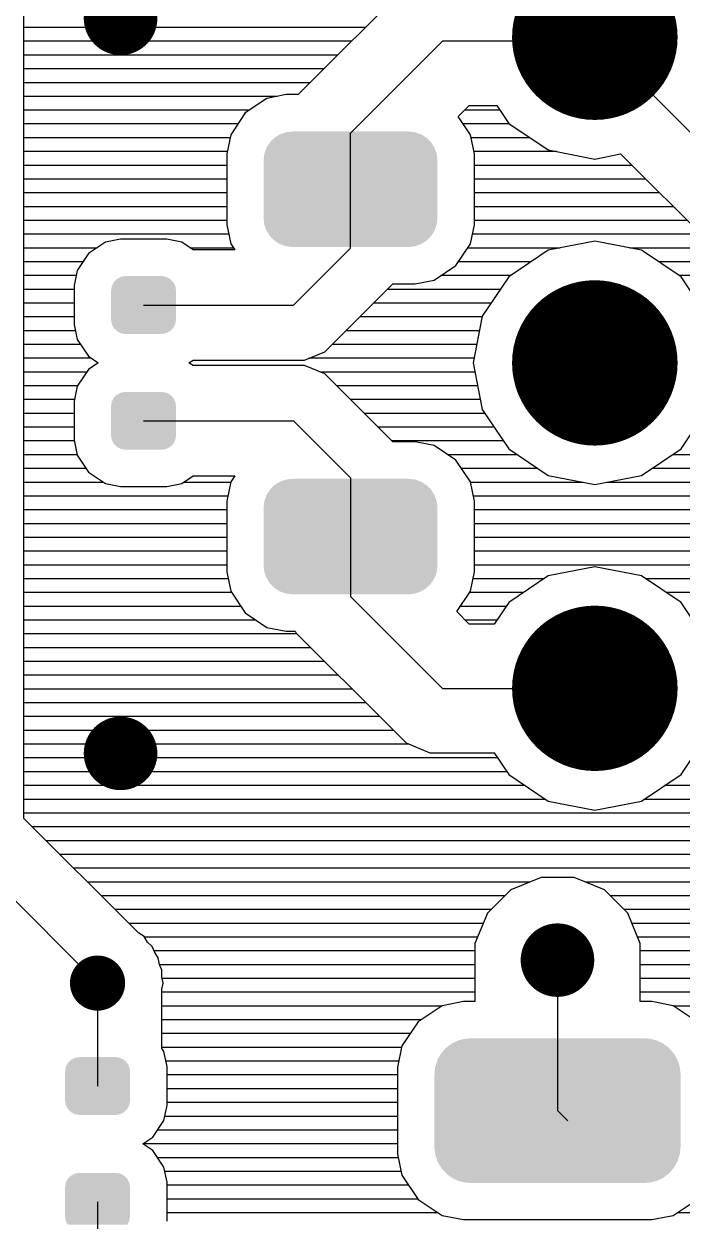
# Model space of a CAD drawing. Extents: x 295 to 953, y 10 to 290.
# Drawn here: x 783.78 to 807.4, y 169.47 to 212.49 of the extents above; entities that cross this region are included whole.
import ezdxf

# ---------------------------------------------------------------- set-up
doc = ezdxf.new("R2010")
doc.units = 0
doc.header["$LTSCALE"] = 5
doc.header["$MEASUREMENT"] = 0
doc.layers.get('0').update_dxf_attribs({"linetype": 'CONTINUOUS', "lineweight": 25})
doc.layers.add('DV-DPO-A6_BOT', color=7, linetype='CONTINUOUS')

msp = doc.modelspace()

# ---------------------------------------------------------------- linework, layer by layer
for points, const_width in [([(805.753, 212.009, -1), (802.782, 212.009, -1)], 2.972), ([(787.903, 212.689, -1), (786.582, 212.689, -1)], 1.321), ([(805.753, 200.306, -1), (802.782, 200.306, -1)], 2.972), ([(805.753, 188.611, -1), (802.782, 188.611, -1)], 2.972), ([(787.903, 186.273, -1), (786.582, 186.273, -1)], 1.321), ([(803.587, 178.843, -1), (802.266, 178.843, -1)], 1.321), ([(786.912, 178.018, -1), (785.922, 178.018, -1)], 0.991)]:
    msp.add_lwpolyline(points, format="xyb", close=True, dxfattribs=dict(const_width=const_width))
for points in [[(798.51, 208.04), (798.394, 208.228), (792.483, 208.04), (792.603, 208.228)], [(798.394, 208.228), (798.384, 208.237), (792.603, 208.228), (792.609, 208.237)], [(798.384, 208.237), (798.229, 208.394), (792.609, 208.237), (792.768, 208.394)], [(798.229, 208.394), (798.216, 208.401), (792.768, 208.394), (792.776, 208.401)], [(798.216, 208.401), (798.031, 208.519), (792.776, 208.401), (792.966, 208.519)], [(798.031, 208.519), (798.016, 208.524), (792.966, 208.519), (792.975, 208.524)], [(798.016, 208.524), (797.81, 208.596), (792.975, 208.524), (793.189, 208.596)], [(797.81, 208.596), (797.786, 208.599), (793.189, 208.596), (793.197, 208.599)], [(797.786, 208.599), (797.578, 208.623), (793.197, 208.599), (793.417, 208.623)], [(797.578, 208.623), (797.578, 208.627), (793.417, 208.623), (793.417, 208.627)], [(798.618, 207.587), (798.593, 207.807), (792.377, 207.587), (792.403, 207.807)], [(798.593, 207.807), (798.589, 207.82), (792.403, 207.807), (792.404, 207.82)], [(798.589, 207.82), (798.517, 208.029), (792.404, 207.82), (792.479, 208.029)], [(798.517, 208.029), (798.51, 208.04), (792.479, 208.029), (792.483, 208.04)], [(798.618, 207.584), (798.618, 207.587), (792.377, 207.584), (792.377, 207.587)], [(798.618, 205.51), (798.618, 207.584), (792.377, 205.51), (792.377, 207.584)], [(798.618, 205.507), (798.618, 205.51), (792.377, 205.507), (792.377, 205.51)], [(798.592, 205.287), (798.618, 205.507), (792.402, 205.287), (792.377, 205.507)], [(798.59, 205.275), (798.592, 205.287), (792.406, 205.275), (792.402, 205.287)], [(798.516, 205.065), (798.59, 205.275), (792.477, 205.065), (792.406, 205.275)], [(798.512, 205.054), (798.516, 205.065), (792.485, 205.054), (792.477, 205.065)], [(798.392, 204.867), (798.512, 205.054), (792.601, 204.867), (792.485, 205.054)], [(798.386, 204.857), (798.392, 204.867), (792.611, 204.857), (792.601, 204.867)], [(798.227, 204.701), (798.386, 204.857), (792.766, 204.701), (792.611, 204.857)], [(798.219, 204.693), (798.227, 204.701), (792.778, 204.693), (792.766, 204.701)], [(798.028, 204.575), (798.219, 204.693), (792.964, 204.575), (792.778, 204.693)], [(798.02, 204.57), (798.028, 204.575), (792.979, 204.57), (792.964, 204.575)], [(797.806, 204.498), (798.02, 204.57), (793.185, 204.498), (792.979, 204.57)], [(797.798, 204.495), (797.806, 204.498), (793.209, 204.495), (793.185, 204.498)], [(797.578, 204.471), (797.798, 204.495), (793.417, 204.471), (793.209, 204.495)], [(797.578, 204.467), (797.578, 204.471), (793.417, 204.467), (793.417, 204.471)], [(789.212, 203.055), (789.204, 203.071), (786.926, 203.055), (786.928, 203.071)], [(789.204, 203.071), (789.141, 203.203), (786.928, 203.071), (786.997, 203.203)], [(789.141, 203.203), (789.128, 203.218), (786.997, 203.203), (787.005, 203.218)], [(789.128, 203.218), (789.027, 203.322), (787.005, 203.218), (787.112, 203.322)], [(789.027, 203.322), (789.008, 203.333), (787.112, 203.322), (787.123, 203.333)], [(789.008, 203.333), (788.881, 203.399), (787.123, 203.333), (787.26, 203.399)], [(788.881, 203.399), (788.85, 203.405), (787.26, 203.399), (787.271, 203.405)], [(788.85, 203.405), (788.718, 203.427), (787.271, 203.405), (787.417, 203.427)], [(789.237, 201.865), (789.237, 202.908), (786.899, 201.865), (786.899, 202.908)], [(789.233, 202.908), (789.212, 203.055), (786.902, 202.908), (786.926, 203.055)], [(789.21, 201.719), (789.233, 201.865), (786.923, 201.719), (786.902, 201.865)], [(789.207, 201.702), (789.21, 201.719), (786.931, 201.702), (786.923, 201.719)], [(789.138, 201.57), (789.207, 201.702), (786.994, 201.57), (786.931, 201.702)], [(789.131, 201.556), (789.138, 201.57), (787.008, 201.556), (786.994, 201.57)], [(789.023, 201.451), (789.131, 201.556), (787.109, 201.451), (787.008, 201.556)], [(789.013, 201.441), (789.023, 201.451), (787.128, 201.441), (787.109, 201.451)], [(788.875, 201.374), (789.013, 201.441), (787.255, 201.374), (787.128, 201.441)], [(788.864, 201.368), (788.875, 201.374), (787.286, 201.368), (787.255, 201.374)], [(788.718, 201.346), (788.864, 201.368), (787.417, 201.346), (787.286, 201.368)], [(789.008, 199.172), (788.881, 199.239), (787.123, 199.172), (787.26, 199.239)], [(788.881, 199.239), (788.85, 199.244), (787.26, 199.239), (787.271, 199.244)], [(788.85, 199.244), (788.718, 199.266), (787.271, 199.244), (787.417, 199.266)], [(789.233, 198.748), (789.212, 198.894), (786.902, 198.748), (786.926, 198.894)], [(789.212, 198.894), (789.204, 198.911), (786.926, 198.894), (786.928, 198.911)], [(789.204, 198.911), (789.141, 199.043), (786.928, 198.911), (786.997, 199.043)], [(789.141, 199.043), (789.128, 199.057), (786.997, 199.043), (787.005, 199.057)], [(789.128, 199.057), (789.027, 199.162), (787.005, 199.057), (787.112, 199.162)], [(789.027, 199.162), (789.008, 199.172), (787.112, 199.162), (787.123, 199.172)], [(789.237, 197.704), (789.237, 198.748), (786.899, 197.704), (786.899, 198.748)], [(789.21, 197.558), (789.233, 197.704), (786.923, 197.558), (786.902, 197.704)], [(789.207, 197.541), (789.21, 197.558), (786.931, 197.541), (786.923, 197.558)], [(789.138, 197.409), (789.207, 197.541), (786.994, 197.409), (786.931, 197.541)], [(789.131, 197.395), (789.138, 197.409), (787.008, 197.395), (786.994, 197.409)], [(789.023, 197.29), (789.131, 197.395), (787.109, 197.29), (787.008, 197.395)], [(789.013, 197.28), (789.023, 197.29), (787.128, 197.28), (787.109, 197.29)], [(788.875, 197.213), (789.013, 197.28), (787.255, 197.213), (787.128, 197.28)], [(788.864, 197.208), (788.875, 197.213), (787.286, 197.208), (787.255, 197.213)], [(788.718, 197.186), (788.864, 197.208), (787.417, 197.186), (787.286, 197.208)], [(798.51, 195.559), (798.394, 195.746), (792.483, 195.559), (792.603, 195.746)], [(798.394, 195.746), (798.384, 195.756), (792.603, 195.746), (792.609, 195.756)], [(798.384, 195.756), (798.229, 195.912), (792.609, 195.756), (792.768, 195.912)], [(798.229, 195.912), (798.216, 195.92), (792.768, 195.912), (792.776, 195.92)], [(798.216, 195.92), (798.031, 196.037), (792.776, 195.92), (792.966, 196.037)], [(798.031, 196.037), (798.016, 196.043), (792.966, 196.037), (792.975, 196.043)], [(798.016, 196.043), (797.81, 196.115), (792.975, 196.043), (793.189, 196.115)], [(797.81, 196.115), (797.786, 196.118), (793.189, 196.115), (793.197, 196.118)], [(797.786, 196.118), (797.578, 196.141), (793.197, 196.118), (793.417, 196.141)], [(797.578, 196.141), (797.578, 196.146), (793.417, 196.141), (793.417, 196.146)], [(798.618, 195.106), (798.593, 195.326), (792.377, 195.106), (792.403, 195.326)], [(798.593, 195.326), (798.589, 195.338), (792.403, 195.326), (792.404, 195.338)], [(798.589, 195.338), (798.517, 195.547), (792.404, 195.338), (792.479, 195.547)], [(798.517, 195.547), (798.51, 195.559), (792.479, 195.547), (792.483, 195.559)], [(798.618, 195.102), (798.618, 195.106), (792.377, 195.102), (792.377, 195.106)], [(798.618, 193.029), (798.618, 195.102), (792.377, 193.029), (792.377, 195.102)], [(798.618, 193.025), (798.618, 193.029), (792.377, 193.025), (792.377, 193.029)], [(798.592, 192.805), (798.618, 193.025), (792.402, 192.805), (792.377, 193.025)], [(798.59, 192.793), (798.592, 192.805), (792.406, 192.793), (792.402, 192.805)], [(798.516, 192.584), (798.59, 192.793), (792.477, 192.584), (792.406, 192.793)], [(798.512, 192.573), (798.516, 192.584), (792.485, 192.573), (792.477, 192.584)], [(798.392, 192.385), (798.512, 192.573), (792.601, 192.385), (792.485, 192.573)], [(798.386, 192.375), (798.392, 192.385), (792.611, 192.375), (792.601, 192.385)], [(798.227, 192.219), (798.386, 192.375), (792.766, 192.219), (792.611, 192.375)], [(798.219, 192.211), (798.227, 192.219), (792.778, 192.211), (792.766, 192.219)], [(798.028, 192.094), (798.219, 192.211), (792.964, 192.094), (792.778, 192.211)], [(798.02, 192.088), (798.028, 192.094), (792.979, 192.088), (792.964, 192.094)], [(797.806, 192.016), (798.02, 192.088), (793.185, 192.016), (792.979, 192.088)], [(797.798, 192.014), (797.806, 192.016), (793.209, 192.014), (793.185, 192.016)], [(797.578, 191.99), (797.798, 192.014), (793.417, 191.99), (793.209, 192.014)], [(797.578, 191.985), (797.578, 191.99), (793.417, 191.985), (793.417, 191.99)], [(806.496, 175.953), (806.468, 175.966), (799.35, 175.953), (799.399, 175.966)], [(806.468, 175.966), (806.236, 176.02), (799.399, 175.966), (799.603, 176.02)], [(806.236, 176.02), (806.213, 176.026), (799.603, 176.02), (799.696, 176.026)], [(806.213, 176.026), (805.951, 176.033), (799.696, 176.026), (799.828, 176.033)], [(799.902, 176.033), (799.864, 176.035), (799.828, 176.033), (799.864, 176.035)], [(807.092, 175.506), (806.94, 175.675), (798.766, 175.506), (798.909, 175.675)], [(806.94, 175.675), (806.916, 175.701), (798.909, 175.675), (798.942, 175.701)], [(806.916, 175.701), (806.733, 175.836), (798.942, 175.701), (799.116, 175.836)], [(806.733, 175.836), (806.706, 175.856), (799.116, 175.836), (799.155, 175.856)], [(806.706, 175.856), (806.496, 175.953), (799.155, 175.856), (799.35, 175.953)], [(787.553, 175.004), (787.49, 175.136), (785.277, 175.004), (785.346, 175.136)], [(787.49, 175.136), (787.477, 175.151), (785.346, 175.136), (785.354, 175.151)], [(787.477, 175.151), (787.376, 175.255), (785.354, 175.151), (785.461, 175.255)], [(787.376, 175.255), (787.357, 175.266), (785.461, 175.255), (785.472, 175.266)], [(787.357, 175.266), (787.23, 175.332), (785.472, 175.266), (785.609, 175.332)], [(787.23, 175.332), (787.199, 175.338), (785.609, 175.332), (785.62, 175.338)], [(787.199, 175.338), (787.067, 175.36), (785.62, 175.338), (785.766, 175.36)], [(807.31, 175.033), (807.237, 175.246), (798.547, 175.033), (798.613, 175.246)], [(807.237, 175.246), (807.225, 175.281), (798.613, 175.246), (798.632, 175.281)], [(807.225, 175.281), (807.11, 175.475), (798.632, 175.281), (798.74, 175.475)], [(807.11, 175.475), (807.092, 175.506), (798.74, 175.475), (798.766, 175.506)], [(787.586, 173.798), (787.586, 174.841), (785.248, 173.798), (785.248, 174.841)], [(787.582, 174.841), (787.561, 174.988), (785.251, 174.841), (785.275, 174.988)], [(787.561, 174.988), (787.553, 175.004), (785.275, 174.988), (785.277, 175.004)], [(807.348, 172.137), (807.348, 174.732), (798.505, 172.137), (798.505, 174.732)], [(807.345, 174.736), (807.344, 174.774), (798.509, 174.736), (798.513, 174.774)], [(807.345, 174.732), (807.345, 174.736), (798.509, 174.732), (798.509, 174.736)], [(807.344, 174.774), (807.315, 174.996), (798.513, 174.774), (798.535, 174.996)], [(807.315, 174.996), (807.31, 175.033), (798.535, 174.996), (798.547, 175.033)], [(787.559, 173.652), (787.582, 173.798), (785.272, 173.652), (785.251, 173.798)], [(787.556, 173.635), (787.559, 173.652), (785.28, 173.635), (785.272, 173.652)], [(787.487, 173.503), (787.556, 173.635), (785.343, 173.503), (785.28, 173.635)], [(787.48, 173.489), (787.487, 173.503), (785.357, 173.489), (785.343, 173.503)], [(787.372, 173.384), (787.48, 173.489), (785.458, 173.384), (785.357, 173.489)], [(787.362, 173.374), (787.372, 173.384), (785.477, 173.374), (785.458, 173.384)], [(787.224, 173.307), (787.362, 173.374), (785.604, 173.307), (785.477, 173.374)], [(787.213, 173.301), (787.224, 173.307), (785.635, 173.301), (785.604, 173.307)], [(787.067, 173.279), (787.213, 173.301), (785.766, 173.279), (785.635, 173.301)], [(807.345, 172.134), (807.345, 172.137), (798.509, 172.134), (798.509, 172.137)], [(807.341, 172.096), (807.345, 172.134), (798.509, 172.096), (798.509, 172.134)], [(807.319, 171.873), (807.341, 172.096), (798.538, 171.873), (798.509, 172.096)], [(807.307, 171.836), (807.319, 171.873), (798.543, 171.836), (798.538, 171.873)], [(807.241, 171.623), (807.307, 171.836), (798.617, 171.623), (798.543, 171.836)], [(807.221, 171.588), (807.241, 171.623), (798.629, 171.588), (798.617, 171.623)], [(807.114, 171.394), (807.221, 171.588), (798.743, 171.394), (798.629, 171.588)], [(807.088, 171.363), (807.114, 171.394), (798.762, 171.363), (798.743, 171.394)], [(806.944, 171.195), (807.088, 171.363), (798.914, 171.195), (798.762, 171.363)], [(787.582, 170.681), (787.561, 170.827), (785.251, 170.681), (785.275, 170.827)], [(787.561, 170.827), (787.553, 170.844), (785.275, 170.827), (785.277, 170.844)], [(787.553, 170.844), (787.49, 170.976), (785.277, 170.844), (785.346, 170.976)], [(787.49, 170.976), (787.477, 170.99), (785.346, 170.976), (785.354, 170.99)], [(787.477, 170.99), (787.376, 171.095), (785.354, 170.99), (785.461, 171.095)], [(787.376, 171.095), (787.357, 171.105), (785.461, 171.095), (785.472, 171.105)], [(787.357, 171.105), (787.23, 171.172), (785.472, 171.105), (785.609, 171.172)], [(787.23, 171.172), (787.199, 171.177), (785.609, 171.172), (785.62, 171.177)], [(787.199, 171.177), (787.067, 171.199), (785.62, 171.177), (785.766, 171.199)], [(806.911, 171.169), (806.944, 171.195), (798.937, 171.169), (798.914, 171.195)], [(806.738, 171.033), (806.911, 171.169), (799.121, 171.033), (798.937, 171.169)], [(806.698, 171.013), (806.738, 171.033), (799.148, 171.013), (799.121, 171.033)], [(806.504, 170.917), (806.698, 171.013), (799.358, 170.917), (799.148, 171.013)], [(806.455, 170.904), (806.504, 170.917), (799.386, 170.904), (799.358, 170.917)], [(806.251, 170.849), (806.455, 170.904), (799.617, 170.849), (799.386, 170.904)], [(806.157, 170.844), (806.251, 170.849), (799.641, 170.844), (799.617, 170.849)], [(806.026, 170.836), (806.157, 170.844), (799.902, 170.836), (799.641, 170.844)], [(805.989, 170.834), (806.026, 170.836), (805.989, 170.834), (805.951, 170.836)], [(787.586, 169.637), (787.586, 170.681), (785.248, 169.637), (785.248, 170.681)], [(787.559, 169.491), (787.582, 169.637), (785.272, 169.491), (785.251, 169.637)], [(787.556, 169.474), (787.559, 169.491), (785.28, 169.474), (785.272, 169.491)], [(787.487, 169.342), (787.556, 169.474), (785.343, 169.342), (785.28, 169.474)]]:
    msp.add_solid(points)
at = {"layer": 'DV-DPO-A6_BOT'}
for p, q in [((783.775, 183.928), (783.775, 228.268)), ((797.492, 213.825), (794.19, 210.523)), ((796.032, 212.359), (783.775, 212.359)), ((795.537, 211.863), (783.775, 211.863)), ((795.497, 208.561), (798.799, 211.863)), ((804.129, 211.863), (798.799, 211.863)), ((804.129, 211.863), (804.267, 212.009)), ((810.191, 206.085), (804.267, 212.009)), ((804.439, 212.009), (804.267, 212.009)), ((795.042, 211.368), (783.775, 211.368)), ((794.546, 210.873), (783.775, 210.873)), ((794.051, 210.377), (783.775, 210.377)), ((794.19, 210.523), (793.615, 209.948)), ((793.186, 209.948), (792.499, 209.809)), ((793.615, 209.948), (793.186, 209.948)), ((792.862, 209.882), (783.775, 209.882)), ((792.499, 209.809), (791.72, 209.288)), ((799.367, 209.162), (799.757, 209.552)), ((799.757, 209.552), (800.748, 209.552)), ((800.748, 209.552), (801.177, 208.911)), ((791.865, 209.387), (783.775, 209.387)), ((791.72, 209.288), (791.198, 208.508)), ((799.803, 208.508), (799.367, 209.162)), ((800.86, 209.387), (799.592, 209.387)), ((791.456, 208.892), (783.775, 208.892)), ((801.203, 208.892), (799.546, 208.892)), ((801.177, 208.911), (802.597, 207.967)), ((791.172, 208.396), (783.775, 208.396)), ((791.198, 208.508), (791.059, 207.822)), ((795.497, 206.547), (795.497, 208.561)), ((799.942, 207.822), (799.803, 208.508)), ((801.943, 208.396), (799.83, 208.396)), ((791.079, 207.901), (783.775, 207.901)), ((791.059, 207.822), (791.059, 205.273)), ((802.907, 207.901), (799.922, 207.901)), ((799.942, 205.273), (799.942, 207.822)), ((802.597, 207.967), (804.267, 207.63)), ((804.267, 207.63), (805.192, 207.815)), ((805.192, 207.815), (808.884, 204.13)), ((791.059, 207.406), (783.775, 207.406)), ((805.601, 207.406), (799.942, 207.406)), ((791.059, 206.91), (783.775, 206.91)), ((795.497, 204.434), (795.497, 206.547)), ((806.097, 206.91), (799.942, 206.91)), ((791.059, 206.415), (783.775, 206.415)), ((806.592, 206.415), (799.942, 206.415)), ((791.059, 205.92), (783.775, 205.92)), ((807.087, 205.92), (799.942, 205.92)), ((791.059, 205.424), (783.775, 205.424)), ((791.059, 205.273), (791.198, 204.586)), ((799.803, 204.586), (799.942, 205.273)), ((807.583, 205.424), (799.942, 205.424)), ((791.125, 204.929), (783.775, 204.929)), ((808.078, 204.929), (799.876, 204.929)), ((786.397, 204.434), (783.775, 204.434)), ((786.701, 204.645), (786.093, 204.236)), ((787.242, 204.751), (786.701, 204.645)), ((788.9, 204.751), (787.242, 204.751)), ((789.441, 204.645), (788.9, 204.751)), ((789.851, 204.368), (789.441, 204.645)), ((791.297, 204.434), (789.745, 204.434)), ((791.343, 204.368), (789.851, 204.368)), ((791.198, 204.586), (791.343, 204.368)), ((793.45, 202.387), (795.497, 204.434)), ((799.281, 203.806), (799.803, 204.586)), ((803.019, 204.434), (799.704, 204.434)), ((802.597, 204.355), (801.177, 203.404)), ((804.267, 204.685), (802.597, 204.355)), ((805.945, 204.355), (804.267, 204.685)), ((808.573, 204.434), (805.522, 204.434)), ((807.365, 203.404), (805.945, 204.355)), ((785.895, 203.939), (783.775, 203.939)), ((786.093, 204.236), (785.69, 203.628)), ((801.976, 203.939), (799.374, 203.939)), ((809.333, 203.939), (806.559, 203.939)), ((785.69, 203.628), (785.578, 203.087)), ((798.502, 203.285), (799.281, 203.806)), ((785.651, 203.443), (783.775, 203.443)), ((785.578, 203.087), (785.578, 201.687)), ((796.62, 202.756), (797.016, 203.146)), ((797.016, 203.146), (797.815, 203.146)), ((797.815, 203.146), (798.502, 203.285)), ((801.236, 203.443), (798.74, 203.443)), ((801.177, 203.404), (800.226, 201.984)), ((814.378, 203.443), (807.299, 203.443)), ((808.316, 201.984), (807.365, 203.404)), ((785.578, 202.948), (783.775, 202.948)), ((795.134, 201.264), (796.62, 202.756)), ((800.873, 202.948), (796.818, 202.948)), ((785.578, 202.453), (783.775, 202.453)), ((788.068, 202.387), (793.45, 202.387)), ((800.543, 202.453), (796.323, 202.453)), ((785.578, 201.957), (783.775, 201.957)), ((800.219, 201.957), (795.828, 201.957)), ((800.226, 201.984), (799.896, 200.306)), ((785.624, 201.462), (783.775, 201.462)), ((785.578, 201.687), (785.69, 201.152)), ((800.12, 201.462), (795.332, 201.462)), ((785.809, 200.967), (783.775, 200.967)), ((785.69, 201.152), (786.093, 200.544)), ((794.573, 200.709), (795.134, 201.264)), ((800.021, 200.967), (794.837, 200.967)), ((786.093, 200.544), (786.443, 200.306)), ((793.846, 200.405), (794.573, 200.709)), ((786.192, 200.471), (783.775, 200.471)), ((786.093, 200.075), (785.69, 199.468)), ((786.443, 200.306), (786.093, 200.075)), ((789.699, 200.306), (789.851, 200.405)), ((789.851, 200.207), (789.699, 200.306)), ((789.851, 200.405), (793.846, 200.405)), ((793.846, 200.207), (789.851, 200.207)), ((794.573, 199.91), (793.846, 200.207)), ((799.922, 200.471), (794.005, 200.471)), ((799.896, 200.306), (800.226, 198.636)), ((786.027, 199.976), (783.775, 199.976)), ((799.955, 199.976), (794.408, 199.976)), ((795.134, 199.349), (794.573, 199.91)), ((785.697, 199.481), (783.775, 199.481)), ((785.69, 199.468), (785.578, 198.933)), ((800.054, 199.481), (795.002, 199.481)), ((796.62, 197.863), (795.134, 199.349)), ((785.591, 198.986), (783.775, 198.986)), ((785.578, 198.933), (785.578, 197.526)), ((800.153, 198.986), (795.497, 198.986)), ((785.578, 198.49), (783.775, 198.49)), ((800.318, 198.49), (795.993, 198.49)), ((800.226, 198.636), (801.177, 197.216)), ((807.365, 197.216), (808.316, 198.636)), ((785.578, 197.995), (783.775, 197.995)), ((788.068, 198.226), (793.45, 198.226)), ((793.45, 198.226), (795.497, 196.179)), ((800.648, 197.995), (796.488, 197.995)), ((785.585, 197.5), (783.775, 197.5)), ((785.578, 197.526), (785.69, 196.991)), ((797.016, 197.467), (796.62, 197.863)), ((800.979, 197.5), (796.983, 197.5)), ((797.815, 197.467), (797.016, 197.467)), ((798.502, 197.335), (797.815, 197.467)), ((799.281, 196.813), (798.502, 197.335)), ((801.177, 197.216), (802.597, 196.265)), ((805.945, 196.265), (807.365, 197.216)), ((785.684, 197.004), (783.775, 197.004)), ((785.69, 196.991), (786.093, 196.384)), ((801.487, 197.004), (798.991, 197.004)), ((799.803, 196.027), (799.281, 196.813)), ((829.323, 197.004), (807.054, 197.004)), ((786.007, 196.509), (783.775, 196.509)), ((786.093, 196.384), (786.701, 195.974)), ((789.441, 195.974), (789.851, 196.245)), ((789.851, 196.245), (791.343, 196.245)), ((791.343, 196.245), (791.198, 196.027)), ((795.497, 196.179), (795.497, 194.066)), ((802.227, 196.509), (799.48, 196.509)), ((802.597, 196.265), (804.267, 195.934)), ((804.267, 195.934), (805.945, 196.265)), ((828.986, 196.509), (806.315, 196.509)), ((786.641, 196.014), (783.775, 196.014)), ((786.701, 195.974), (787.242, 195.868)), ((787.242, 195.868), (788.9, 195.868)), ((788.9, 195.868), (789.441, 195.974)), ((791.192, 196.014), (789.501, 196.014)), ((791.198, 196.027), (791.059, 195.34)), ((799.942, 195.34), (799.803, 196.027)), ((803.845, 196.014), (799.81, 196.014)), ((828.775, 196.014), (804.69, 196.014)), ((791.092, 195.518), (783.775, 195.518)), ((791.059, 195.34), (791.059, 192.798)), ((828.676, 195.518), (799.909, 195.518)), ((799.942, 192.798), (799.942, 195.34)), ((791.059, 195.023), (783.775, 195.023)), ((828.709, 195.023), (799.942, 195.023)), ((791.059, 194.528), (783.775, 194.528)), ((828.808, 194.528), (799.942, 194.528)), ((791.059, 194.033), (783.775, 194.033)), ((795.497, 194.066), (795.497, 191.913)), ((829.098, 194.033), (799.942, 194.033)), ((791.059, 193.537), (783.775, 193.537)), ((829.554, 193.537), (799.942, 193.537)), ((791.059, 193.042), (783.775, 193.042)), ((791.059, 192.798), (791.198, 192.104)), ((799.803, 192.104), (799.942, 192.798)), ((830.769, 193.042), (799.942, 193.042)), ((804.267, 192.982), (802.597, 192.652)), ((805.945, 192.652), (804.267, 192.982)), ((791.112, 192.547), (783.775, 192.547)), ((802.438, 192.547), (799.889, 192.547)), ((802.597, 192.652), (801.177, 191.701)), ((807.365, 191.701), (805.945, 192.652)), ((831.826, 192.547), (806.097, 192.547)), ((791.231, 192.051), (783.775, 192.051)), ((791.198, 192.104), (791.72, 191.325)), ((795.497, 191.913), (798.799, 188.611)), ((799.308, 191.371), (799.803, 192.104)), ((801.698, 192.051), (799.77, 192.051)), ((831.826, 192.051), (806.843, 192.051)), ((791.561, 191.556), (783.775, 191.556)), ((801.078, 191.556), (799.44, 191.556)), ((801.177, 191.701), (800.648, 190.922)), ((808.316, 190.281), (807.365, 191.701)), ((792.116, 191.061), (783.775, 191.061)), ((791.72, 191.325), (792.499, 190.803)), ((799.757, 190.922), (799.308, 191.371)), ((800.748, 191.061), (799.618, 191.061)), ((792.499, 190.803), (793.186, 190.664)), ((793.186, 190.664), (793.516, 190.664)), ((793.516, 190.664), (793.543, 190.598)), ((793.543, 190.598), (796.845, 187.296)), ((800.648, 190.922), (799.757, 190.922)), ((793.576, 190.565), (783.775, 190.565)), ((794.071, 190.07), (783.775, 190.07)), ((794.566, 189.575), (783.775, 189.575)), ((795.061, 189.08), (783.775, 189.08)), ((795.557, 188.584), (783.775, 188.584)), ((798.799, 188.611), (804.267, 188.611)), ((796.052, 188.089), (783.775, 188.089)), ((796.547, 187.594), (783.775, 187.594)), ((796.845, 187.296), (797.492, 186.649)), ((797.043, 187.098), (783.775, 187.098)), ((807.365, 185.513), (808.316, 186.933)), ((797.597, 186.603), (783.775, 186.603)), ((797.492, 186.649), (798.344, 186.299)), ((798.344, 186.299), (800.648, 186.299)), ((800.648, 186.299), (801.177, 185.513)), ((800.774, 186.108), (783.775, 186.108)), ((801.104, 185.612), (783.775, 185.612)), ((801.177, 185.513), (802.597, 184.562)), ((805.945, 184.562), (807.365, 185.513)), ((801.765, 185.117), (783.775, 185.117)), ((831.826, 185.117), (806.77, 185.117)), ((802.504, 184.622), (783.775, 184.622)), ((802.597, 184.562), (804.267, 184.232)), ((804.267, 184.232), (805.945, 184.562)), ((831.826, 184.622), (806.031, 184.622)), ((831.826, 184.127), (783.775, 184.127)), ((787.731, 179.979), (783.775, 183.928)), ((831.826, 183.631), (784.072, 183.631)), ((781.464, 182.971), (786.417, 178.018)), ((831.826, 183.136), (784.568, 183.136)), ((831.826, 182.641), (785.063, 182.641)), ((831.826, 182.145), (785.558, 182.145)), ((801.943, 181.65), (786.054, 181.65)), ((802.339, 181.815), (801.249, 181.366)), ((803.521, 181.815), (802.339, 181.815)), ((804.611, 181.366), (803.521, 181.815)), ((831.826, 181.65), (803.917, 181.65)), ((801.038, 181.155), (786.549, 181.155)), ((801.249, 181.366), (800.411, 180.527)), ((805.45, 180.527), (804.611, 181.366)), ((831.826, 181.155), (804.822, 181.155)), ((800.543, 180.659), (787.044, 180.659)), ((800.411, 180.527), (799.955, 179.438)), ((831.826, 180.659), (805.317, 180.659)), ((805.899, 179.438), (805.45, 180.527)), ((800.259, 180.164), (787.54, 180.164)), ((787.896, 179.814), (787.731, 179.979)), ((831.826, 180.164), (805.601, 180.164)), ((788.088, 179.689), (787.896, 179.814)), ((788.213, 179.491), (788.088, 179.689)), ((800.054, 179.669), (788.094, 179.669)), ((788.378, 179.332), (788.213, 179.491)), ((799.955, 179.438), (799.955, 177.357)), ((831.826, 179.669), (805.806, 179.669)), ((805.899, 177.357), (805.899, 179.438)), ((788.471, 179.114), (788.378, 179.332)), ((799.955, 179.174), (788.444, 179.174)), ((788.596, 178.923), (788.471, 179.114)), ((831.826, 179.174), (805.899, 179.174)), ((788.642, 178.691), (788.596, 178.923)), ((788.728, 178.48), (788.642, 178.691)), ((799.955, 178.678), (788.649, 178.678)), ((802.927, 178.843), (802.927, 173.435)), ((831.826, 178.678), (805.899, 178.678)), ((788.728, 178.249), (788.728, 178.48)), ((788.774, 178.018), (788.728, 178.249)), ((799.955, 178.183), (788.741, 178.183)), ((831.826, 178.183), (805.899, 178.183)), ((786.417, 178.018), (786.417, 174.32)), ((788.728, 177.793), (788.774, 178.018)), ((788.728, 177.562), (788.728, 177.793)), ((799.955, 177.688), (788.728, 177.688)), ((831.826, 177.688), (805.899, 177.688)), ((788.728, 175.667), (788.728, 177.562)), ((799.552, 177.357), (798.786, 177.206)), ((799.955, 177.357), (799.552, 177.357)), ((806.308, 177.357), (805.899, 177.357)), ((807.074, 177.206), (806.308, 177.357)), ((798.773, 177.192), (788.728, 177.192)), ((798.786, 177.206), (797.921, 176.624)), ((807.939, 176.624), (807.074, 177.206)), ((814.986, 177.192), (807.087, 177.192)), ((798.027, 176.697), (788.728, 176.697)), ((797.921, 176.624), (797.34, 175.759)), ((797.637, 176.202), (788.728, 176.202)), ((797.333, 175.706), (788.728, 175.706)), ((788.801, 175.561), (788.728, 175.667)), ((788.913, 175.02), (788.801, 175.561)), ((797.34, 175.759), (797.188, 174.993)), ((797.234, 175.211), (788.874, 175.211)), ((788.913, 173.62), (788.913, 175.02)), ((797.188, 174.716), (788.913, 174.716)), ((797.188, 174.993), (797.188, 171.876)), ((797.188, 174.221), (788.913, 174.221)), ((788.801, 173.085), (788.913, 173.62)), ((797.188, 173.725), (788.913, 173.725)), ((803.303, 173.065), (802.927, 173.435)), ((788.398, 172.477), (788.801, 173.085)), ((797.188, 173.23), (788.834, 173.23)), ((797.188, 172.735), (788.57, 172.735)), ((788.048, 172.239), (788.398, 172.477)), ((797.188, 172.239), (788.048, 172.239)), ((788.398, 172.008), (788.048, 172.239)), ((788.801, 171.401), (788.398, 172.008)), ((797.214, 171.744), (788.57, 171.744)), ((797.188, 171.876), (797.34, 171.117)), ((788.913, 170.866), (788.801, 171.401)), ((797.313, 171.249), (788.834, 171.249)), ((788.913, 169.459), (788.913, 170.866)), ((797.34, 171.117), (797.921, 170.245)), ((797.584, 170.753), (788.913, 170.753)), ((786.417, 170.159), (786.417, 165.635)), ((797.914, 170.258), (788.913, 170.258)), ((797.921, 170.245), (798.786, 169.67)), ((807.074, 169.67), (807.939, 170.245)), ((798.641, 169.763), (788.913, 169.763)), ((798.786, 169.67), (799.552, 169.518)), ((799.552, 169.518), (806.308, 169.518)), ((806.308, 169.518), (807.074, 169.67)), ((810.852, 169.763), (807.219, 169.763))]:
    msp.add_line(p, q, dxfattribs=at)

doc.saveas('drawing.dxf')
